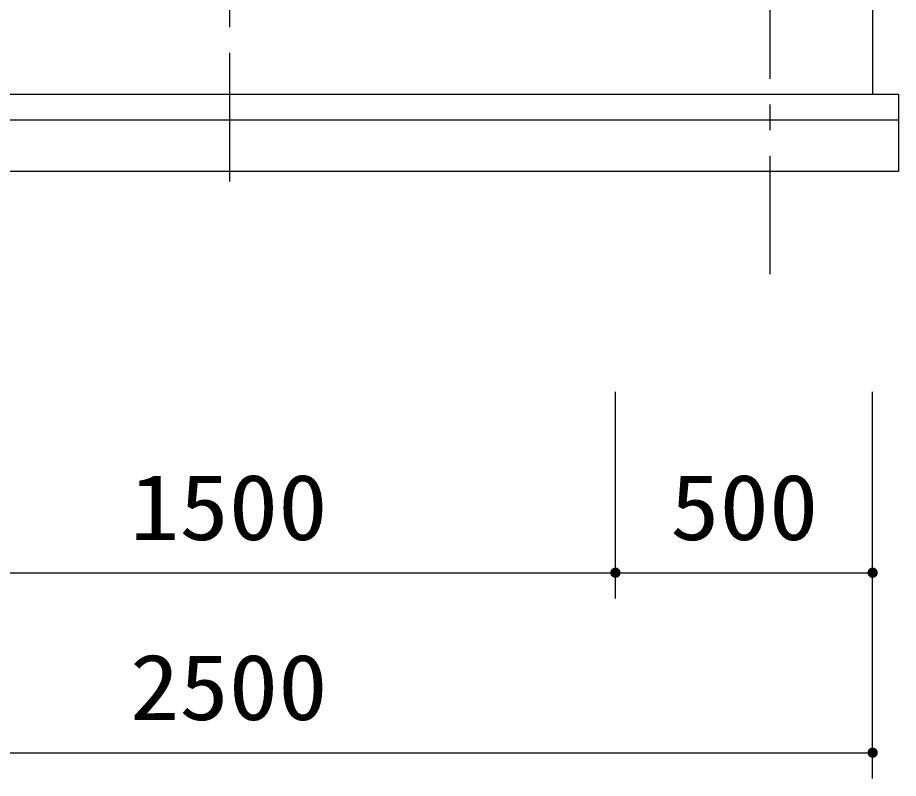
# Model space of a CAD drawing. Units: millimetres, scale not verified. Extents: x -14850 to 14850, y -10500 to 10500.
# Drawn here: x 334 to 2046, y -6850 to -5371 of the extents above; entities that cross this region are included whole.
import ezdxf
from ezdxf.enums import TextEntityAlignment as Align

# ---------------------------------------------------------------- set-up
doc = ezdxf.new("R2010")
doc.units = ezdxf.units.MM
doc.header["$LTSCALE"] = 50
doc.linetypes.add('CHAIN1', pattern=[8, 5, -1, 1, -1])
doc.layers.add('0-1_機器', color=3, linetype='Continuous', lineweight=25)
doc.layers.add('0-2_製作', color=5, linetype='Continuous', lineweight=25)
doc.styles.add('ＭＳ ゴシック', font='')
doc.styles.get('ＭＳ ゴシック').set_extended_font_data('MS Gothic')

msp = doc.modelspace()

# ---------------------------------------------------------------- linework, layer by layer
at = {"layer": '0-1_機器', "color": 2, "linetype": 'CHAIN1'}
msp.add_line((1796.36, -2839.5), (1796.36, -5869.5), dxfattribs=at)
at = {"layer": '0-1_機器', "linetype": 'CHAIN1'}
msp.add_line((746.36, -3039.5), (746.36, -5700.23), dxfattribs=at)
at = {"layer": '0-1_機器', "color": 2}
for p, q in [((1996.36, -5319.5), (1996.36, -5519.5)), ((-553.64, -5519.5), (2046.36, -5519.5)), ((2046.36, -5519.5), (2046.36, -5669.5)), ((-553.64, -5569.5), (2046.36, -5569.5))]:
    msp.add_line(p, q, dxfattribs=at)
msp.add_lwpolyline([(-553.64, -5519.5), (-553.64, -5669.5), (2046.36, -5669.5)], dxfattribs=at)
at = {"layer": '0-2_製作', "color": 2}
for p, q in [((1496.36, -6500.38), (1496.36, -6098.24)), ((1996.36, -6850.38), (1996.36, -6098.24)), ((-3.64, -6450.38), (1496.36, -6450.38)), ((1496.36, -6450.38), (1996.36, -6450.38)), ((-503.64, -6800.38), (1996.36, -6800.38))]:
    msp.add_line(p, q, dxfattribs=at)
at = {"layer": '0-2_製作'}
for points in [[(1486.36, -6450.38), (1496.36, -6440.38), (1496.36, -6450.38)], [(1486.38, -6449.75), (1496.36, -6440.38), (1486.36, -6450.38)], [(1486.44, -6451.63), (1486.36, -6450.38), (1496.36, -6450.38)], [(1486.54, -6448.51), (1496.36, -6440.38), (1486.38, -6449.75)], [(1486.44, -6451.63), (1496.36, -6450.38), (1486.68, -6452.87)], [(1486.85, -6447.29), (1496.36, -6440.38), (1486.54, -6448.51)], [(1486.68, -6452.87), (1496.36, -6450.38), (1487.07, -6454.06)], [(1487.32, -6446.12), (1496.36, -6440.38), (1486.85, -6447.29)], [(1487.07, -6454.06), (1496.36, -6450.38), (1487.6, -6455.2)], [(1487.92, -6445.02), (1496.36, -6440.38), (1487.32, -6446.12)], [(1487.6, -6455.2), (1496.36, -6450.38), (1488.27, -6456.26)], [(1488.66, -6444.01), (1496.36, -6440.38), (1487.92, -6445.02)], [(1488.27, -6456.26), (1496.36, -6450.38), (1489.07, -6457.23)], [(1489.52, -6443.09), (1496.36, -6440.38), (1488.66, -6444.01)], [(1489.07, -6457.23), (1496.36, -6450.38), (1489.99, -6458.09)], [(1490.49, -6442.29), (1496.36, -6440.38), (1489.52, -6443.09)], [(1489.99, -6458.09), (1496.36, -6450.38), (1491.01, -6458.82)], [(1491.55, -6441.62), (1496.36, -6440.38), (1490.49, -6442.29)], [(1491.01, -6458.82), (1496.36, -6450.38), (1492.11, -6459.43)], [(1492.68, -6441.08), (1496.36, -6440.38), (1491.55, -6441.62)], [(1492.11, -6459.43), (1496.36, -6450.38), (1493.27, -6459.89)], [(1492.68, -6441.08), (1495.11, -6440.46), (1496.36, -6440.38)], [(1493.88, -6440.7), (1495.11, -6440.46), (1492.68, -6441.08)], [(1493.27, -6459.89), (1496.36, -6450.38), (1494.49, -6460.2)], [(1494.49, -6460.2), (1496.36, -6450.38), (1495.74, -6460.36)], [(1495.74, -6460.36), (1496.36, -6450.38), (1496.36, -6460.38)], [(1496.36, -6440.38), (1506.05, -6447.89), (1496.36, -6450.38)], [(1496.36, -6440.38), (1505.66, -6446.7), (1506.05, -6447.89)], [(1496.36, -6440.38), (1505.13, -6445.56), (1505.66, -6446.7)], [(1496.36, -6440.38), (1504.45, -6444.5), (1505.13, -6445.56)], [(1496.36, -6440.38), (1503.65, -6443.54), (1504.45, -6444.5)], [(1496.36, -6440.38), (1502.74, -6442.68), (1503.65, -6443.54)], [(1496.36, -6440.38), (1501.72, -6441.94), (1502.74, -6442.68)], [(1496.36, -6440.38), (1500.62, -6441.33), (1501.72, -6441.94)], [(1496.36, -6440.38), (1499.45, -6440.87), (1500.62, -6441.33)], [(1496.36, -6440.38), (1498.24, -6440.56), (1499.45, -6440.87)], [(1496.36, -6440.38), (1496.99, -6440.4), (1498.24, -6440.56)], [(1496.36, -6450.38), (1506.05, -6447.89), (1506.29, -6449.13)], [(1496.36, -6450.38), (1506.29, -6449.13), (1506.36, -6450.38)], [(1496.36, -6450.38), (1501.18, -6459.14), (1496.36, -6460.38)], [(1496.36, -6450.38), (1502.24, -6458.47), (1501.18, -6459.14)], [(1496.36, -6450.38), (1503.21, -6457.67), (1502.24, -6458.47)], [(1496.36, -6450.38), (1504.07, -6456.76), (1503.21, -6457.67)], [(1496.36, -6450.38), (1504.81, -6455.74), (1504.07, -6456.76)], [(1496.36, -6450.38), (1505.41, -6454.64), (1504.81, -6455.74)], [(1496.36, -6450.38), (1505.87, -6453.47), (1505.41, -6454.64)], [(1496.36, -6450.38), (1506.19, -6452.25), (1505.87, -6453.47)], [(1496.36, -6450.38), (1506.34, -6451.01), (1506.19, -6452.25)], [(1496.36, -6450.38), (1506.36, -6450.38), (1506.34, -6451.01)], [(1986.36, -6450.38), (1996.36, -6440.38), (1996.36, -6450.38)], [(1986.38, -6449.75), (1996.36, -6440.38), (1986.36, -6450.38)], [(1986.68, -6452.87), (1986.36, -6450.38), (1996.36, -6450.38)], [(1986.44, -6451.63), (1986.36, -6450.38), (1986.68, -6452.87)], [(1986.54, -6448.51), (1996.36, -6440.38), (1986.38, -6449.75)], [(1986.85, -6447.29), (1996.36, -6440.38), (1986.54, -6448.51)], [(1986.68, -6452.87), (1996.36, -6450.38), (1987.07, -6454.06)], [(1987.32, -6446.12), (1996.36, -6440.38), (1986.85, -6447.29)], [(1987.07, -6454.06), (1996.36, -6450.38), (1987.6, -6455.2)], [(1987.92, -6445.02), (1996.36, -6440.38), (1987.32, -6446.12)], [(1987.6, -6455.2), (1996.36, -6450.38), (1988.27, -6456.26)], [(1988.66, -6444.01), (1996.36, -6440.38), (1987.92, -6445.02)], [(1988.27, -6456.26), (1996.36, -6450.38), (1989.07, -6457.23)], [(1989.52, -6443.09), (1996.36, -6440.38), (1988.66, -6444.01)], [(1989.07, -6457.23), (1996.36, -6450.38), (1989.99, -6458.09)], [(1990.49, -6442.29), (1996.36, -6440.38), (1989.52, -6443.09)], [(1989.99, -6458.09), (1996.36, -6450.38), (1991.01, -6458.82)], [(1991.55, -6441.62), (1996.36, -6440.38), (1990.49, -6442.29)], [(1991.01, -6458.82), (1996.36, -6450.38), (1992.11, -6459.43)], [(1991.55, -6441.62), (1995.11, -6440.46), (1996.36, -6440.38)], [(1992.68, -6441.08), (1995.11, -6440.46), (1991.55, -6441.62)], [(1992.11, -6459.43), (1996.36, -6450.38), (1993.27, -6459.89)], [(1992.68, -6441.08), (1993.88, -6440.7), (1995.11, -6440.46)], [(1993.27, -6459.89), (1996.36, -6450.38), (1994.49, -6460.2)], [(1994.49, -6460.2), (1996.36, -6450.38), (1995.74, -6460.36)], [(1995.74, -6460.36), (1996.36, -6450.38), (1996.36, -6460.38)], [(1996.36, -6440.38), (2005.66, -6446.7), (1996.36, -6450.38)], [(1996.36, -6440.38), (2005.13, -6445.56), (2005.66, -6446.7)], [(1996.36, -6440.38), (2004.45, -6444.5), (2005.13, -6445.56)], [(1996.36, -6440.38), (2003.65, -6443.54), (2004.45, -6444.5)], [(1996.36, -6440.38), (2002.74, -6442.68), (2003.65, -6443.54)], [(1996.36, -6440.38), (2001.72, -6441.94), (2002.74, -6442.68)], [(1996.36, -6440.38), (2000.62, -6441.33), (2001.72, -6441.94)], [(1996.36, -6440.38), (1999.45, -6440.87), (2000.62, -6441.33)], [(1996.36, -6440.38), (1998.24, -6440.56), (1999.45, -6440.87)], [(1996.36, -6440.38), (1996.99, -6440.4), (1998.24, -6440.56)], [(1996.36, -6450.38), (2005.66, -6446.7), (2006.05, -6447.89)], [(1996.36, -6450.38), (2006.05, -6447.89), (2006.28, -6449.13)], [(1996.36, -6450.38), (2006.28, -6449.13), (2006.36, -6450.38)], [(1996.36, -6450.38), (2002.24, -6458.47), (1996.36, -6460.38)], [(1996.36, -6450.38), (2003.21, -6457.67), (2002.24, -6458.47)], [(1996.36, -6450.38), (2004.07, -6456.76), (2003.21, -6457.67)], [(1996.36, -6450.38), (2004.81, -6455.74), (2004.07, -6456.76)], [(1996.36, -6450.38), (2005.41, -6454.64), (2004.81, -6455.74)], [(1996.36, -6450.38), (2005.87, -6453.47), (2005.41, -6454.64)], [(1996.36, -6450.38), (2006.19, -6452.25), (2005.87, -6453.47)], [(1996.36, -6450.38), (2006.34, -6451.01), (2006.19, -6452.25)], [(1996.36, -6450.38), (2006.36, -6450.38), (2006.34, -6451.01)], [(1496.36, -6460.38), (1501.18, -6459.14), (1500.05, -6459.68)], [(1496.36, -6460.38), (1500.05, -6459.68), (1497.62, -6460.3)], [(1497.62, -6460.3), (1500.05, -6459.68), (1498.85, -6460.07)], [(1996.36, -6460.38), (2002.24, -6458.47), (2001.18, -6459.14)], [(1996.36, -6460.38), (2001.18, -6459.14), (1997.62, -6460.3)], [(1997.62, -6460.3), (2001.18, -6459.14), (2000.04, -6459.68)], [(1997.62, -6460.3), (2000.04, -6459.68), (1998.85, -6460.07)], [(1986.36, -6800.38), (1996.36, -6790.38), (1996.36, -6800.38)], [(1986.38, -6799.75), (1996.36, -6790.38), (1986.36, -6800.38)], [(1986.54, -6798.51), (1996.36, -6790.38), (1986.38, -6799.75)], [(1986.85, -6797.29), (1996.36, -6790.38), (1986.54, -6798.51)], [(1987.32, -6796.12), (1996.36, -6790.38), (1986.85, -6797.29)], [(1987.92, -6795.02), (1996.36, -6790.38), (1987.32, -6796.12)], [(1988.66, -6794.01), (1996.36, -6790.38), (1987.92, -6795.02)], [(1989.52, -6793.09), (1996.36, -6790.38), (1988.66, -6794.01)], [(1990.49, -6792.29), (1996.36, -6790.38), (1989.52, -6793.09)], [(1991.55, -6791.62), (1996.36, -6790.38), (1990.49, -6792.29)], [(1991.55, -6791.62), (1995.11, -6790.46), (1996.36, -6790.38)], [(1992.68, -6791.08), (1995.11, -6790.46), (1991.55, -6791.62)], [(1992.68, -6791.08), (1993.88, -6790.7), (1995.11, -6790.46)], [(1996.36, -6790.38), (2005.66, -6796.7), (1996.36, -6800.38)], [(1996.36, -6790.38), (2005.13, -6795.56), (2005.66, -6796.7)], [(1996.36, -6790.38), (2004.45, -6794.5), (2005.13, -6795.56)], [(1996.36, -6790.38), (2003.65, -6793.54), (2004.45, -6794.5)], [(1996.36, -6790.38), (2002.74, -6792.68), (2003.65, -6793.54)], [(1996.36, -6790.38), (2001.72, -6791.94), (2002.74, -6792.68)], [(1996.36, -6790.38), (2000.62, -6791.33), (2001.72, -6791.94)], [(1996.36, -6790.38), (1999.45, -6790.87), (2000.62, -6791.33)], [(1996.36, -6790.38), (1998.24, -6790.56), (1999.45, -6790.87)], [(1996.36, -6790.38), (1996.99, -6790.4), (1998.24, -6790.56)], [(1986.68, -6802.87), (1986.36, -6800.38), (1996.36, -6800.38)], [(1986.44, -6801.63), (1986.36, -6800.38), (1986.68, -6802.87)], [(1986.68, -6802.87), (1996.36, -6800.38), (1987.07, -6804.06)], [(1987.07, -6804.06), (1996.36, -6800.38), (1987.6, -6805.2)], [(1987.6, -6805.2), (1996.36, -6800.38), (1988.27, -6806.26)], [(1988.27, -6806.26), (1996.36, -6800.38), (1989.07, -6807.23)], [(1989.07, -6807.23), (1996.36, -6800.38), (1989.99, -6808.09)], [(1989.99, -6808.09), (1996.36, -6800.38), (1991.01, -6808.82)], [(1991.01, -6808.82), (1996.36, -6800.38), (1992.11, -6809.43)], [(1992.11, -6809.43), (1996.36, -6800.38), (1993.27, -6809.89)], [(1993.27, -6809.89), (1996.36, -6800.38), (1994.49, -6810.2)], [(1994.49, -6810.2), (1996.36, -6800.38), (1995.74, -6810.36)], [(1995.74, -6810.36), (1996.36, -6800.38), (1996.36, -6810.38)], [(1996.36, -6800.38), (2005.66, -6796.7), (2006.05, -6797.89)], [(1996.36, -6800.38), (2006.05, -6797.89), (2006.28, -6799.13)], [(1996.36, -6800.38), (2006.28, -6799.13), (2006.36, -6800.38)], [(1996.36, -6800.38), (2002.24, -6808.47), (1996.36, -6810.38)], [(1996.36, -6800.38), (2003.21, -6807.67), (2002.24, -6808.47)], [(1996.36, -6800.38), (2004.07, -6806.76), (2003.21, -6807.67)], [(1996.36, -6800.38), (2004.81, -6805.74), (2004.07, -6806.76)], [(1996.36, -6800.38), (2005.41, -6804.64), (2004.81, -6805.74)], [(1996.36, -6800.38), (2005.87, -6803.47), (2005.41, -6804.64)], [(1996.36, -6800.38), (2006.19, -6802.25), (2005.87, -6803.47)], [(1996.36, -6800.38), (2006.34, -6801.01), (2006.19, -6802.25)], [(1996.36, -6800.38), (2006.36, -6800.38), (2006.34, -6801.01)], [(1996.36, -6810.38), (2002.24, -6808.47), (2001.18, -6809.14)], [(1996.36, -6810.38), (2001.18, -6809.14), (1997.62, -6810.3)], [(1997.62, -6810.3), (2001.18, -6809.14), (2000.04, -6809.68)], [(1997.62, -6810.3), (2000.04, -6809.68), (1998.85, -6810.07)]]:
    msp.add_solid(points, dxfattribs=at)

# ---------------------------------------------------------------- texts
at = {"layer": '0-2_製作', "color": 4, "style": 'ＭＳ ゴシック', "width": 1.1}
for s, p in [('1500', (552.61, -6425.38)), ('500', (1602.61, -6425.38)), ('2500', (552.61, -6775.38))]:
    msp.add_text(s, height=128.4, dxfattribs=at).set_placement(p, align=Align.BOTTOM_LEFT)

doc.saveas('drawing.dxf')
